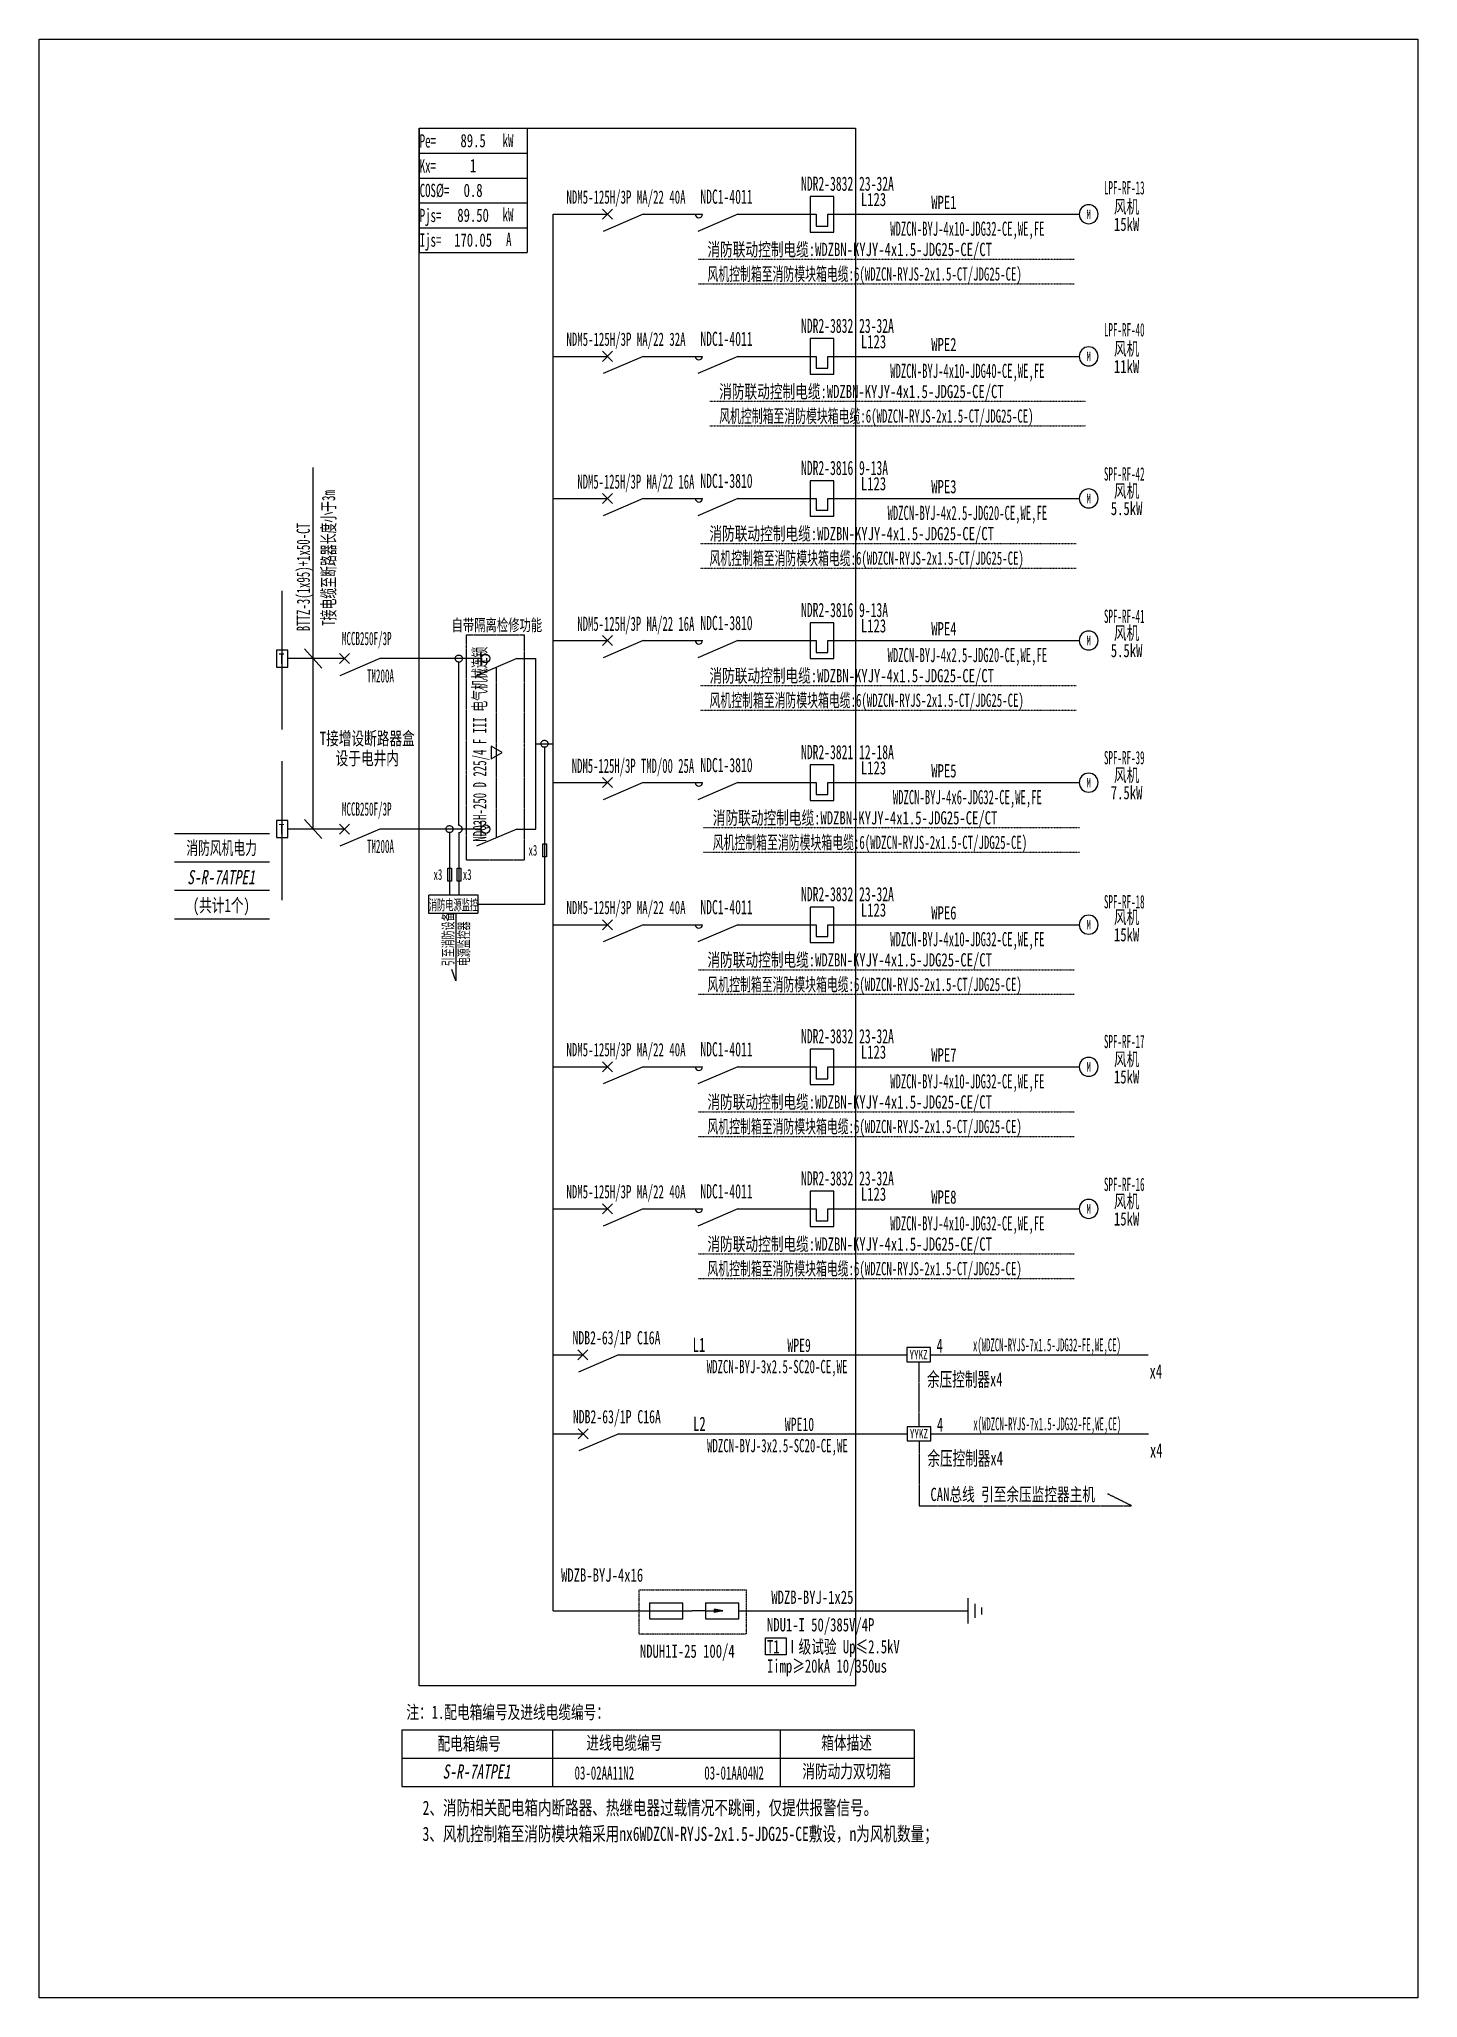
# Model space of a CAD drawing. Extents: x 329050 to 330890, y 303130 to 305746.
import ezdxf
from ezdxf.enums import TextEntityAlignment as Align

# ---------------------------------------------------------------- set-up
doc = ezdxf.new("R2010")
doc.units = 0
doc.header["$MEASUREMENT"] = 0
for name, pattern in [('_点划线L', [1.9, 1.5, -0.17, 0.06, -0.17]), ('DASH', [0.35, 0.25, -0.1]), ('DASHDOT', [1, 0.5, -0.25, 0, -0.25]), ('DASHED', [0.75, 0.5, -0.25]), ('DASHED2', [0.375, 0.25, -0.125])]:
    doc.linetypes.add(name, pattern=pattern)
for name, color, linetype in [('D_E_Eqpm(强电设备)', 100, 'Continuous'), ('D_E_Eqpm（强电设备）', 100, 'Continuous'), ('D_E_Text(强电文字)', 51, 'Continuous'), ('D_E_Text（强电文字）', 51, 'Continuous'), ('D_E_Wire(强电线缆)', 10, 'Continuous'), ('D_E_WireEm（强电应急照明线缆）', 10, 'DASHED'), ('D_E_Wire（强电线缆）', 10, 'Continuous'), ('D_Em_Eqpm（消防设备）', 100, 'Continuous'), ('D_T_TableDim（表格尺寸）', 255, 'Continuous'), ('DQ_Eqpm', 100, 'Continuous'), ('E_E_Text（强电文字）', 51, 'Continuous'), ('系统图', 220, 'Continuous')]:
    doc.layers.add(name, color=color, linetype=linetype)
doc.styles.add('$1$电气', font='', dxfattribs={"width": 0.7})
doc.styles.add('$1$电气箱', font='simhei.ttf', dxfattribs={"width": 0.8, "oblique": 10})
doc.styles.add('电气', font='', dxfattribs={"width": 0.7})
doc.styles.add('电气箱', font='simhei.ttf', dxfattribs={"width": 0.8, "oblique": 10})
doc.styles.get('$1$电气').set_extended_font_data('SimSun')
doc.styles.get('电气').set_extended_font_data('SimSun')

# ---------------------------------------------------------------- blocks, each defined once
blk = doc.blocks.new('A$C670F4C17')
at = {"layer": 'D_E_Wire（强电线缆）', "linetype": 'DASHDOT', "ltscale": 0.5}
blk.add_line((0, 0), (7936, 0), dxfattribs=at)
at = {"layer": 'D_E_Text（强电文字）', "style": '电气', "width": 0.7}
blk.add_text('消防联动控制电缆:WDZBN-KYJY-4x1.5-JDG25-CE/CT', height=280, dxfattribs=at).set_placement((198, 68))
blk = doc.blocks.new('A$C70CE04DF')
at = {"layer": 'D_E_Wire（强电线缆）', "linetype": 'DASHDOT', "ltscale": 0.5}
blk.add_line((0, 0), (7936, 0), dxfattribs=at)
at = {"layer": 'D_E_Text（强电文字）', "style": '电气', "width": 0.6}
blk.add_text('风机控制箱至消防模块箱电缆:6(WDZCN-RYJS-2x1.5-CT/JDG25-CE)', height=280, dxfattribs=at).set_placement((198, 68))
blk = doc.blocks.new('1')
at = {"layer": 'D_E_Eqpm(强电设备)'}
for p, q in [((-314387, 61832), (-314387, 61082)), ((-313887, 61832), (-314387, 61832)), ((-313887, 61082), (-313887, 61832)), ((-314262, 61457), (-314262, 61207)), ((-314262, 61207), (-314012, 61207)), ((-314012, 61207), (-314012, 61457)), ((-314387, 61082), (-313887, 61082))]:
    blk.add_line(p, q, dxfattribs=at)
blk = doc.blocks.new('电机')
at = {"layer": 'D_E_Eqpm（强电设备）'}
for start, end in [(90, 180), (180, 270), (0, 90), (270, 0)]:
    blk.add_arc((0, 0), 200, start, end, dxfattribs=at)
at = {"layer": 'D_E_Eqpm（强电设备）', "color": 51, "style": '电气', "width": 0.7}
blk.add_text('M', height=200, dxfattribs=at).set_placement((0, 0), align=Align.MIDDLE)
blk = doc.blocks.new('T接箱')
at = {"layer": 'DQ_Eqpm'}
blk.add_lwpolyline([(313, 172), (73, 172), (73, -188), (313, -188)], close=True, dxfattribs=at)
at = {"layer": 'DQ_Eqpm', "color": 51, "style": '电气', "width": 0.8}
blk.add_text('T', height=220, dxfattribs=at).set_placement((120, -121))

msp = doc.modelspace()

# ---------------------------------------------------------------- linework, layer by layer
at = {"linetype": 'DASHED'}
for p, q in [((329557.4, 303546.5, 0), (329557.4, 305626.5, 0)), ((329557.4, 305626.5, 0), (330139.8, 305626.5, 0)), ((330139.8, 305626.5, 0), (330139.8, 303546.5, 0)), ((330139.8, 303546.5, 0), (329557.4, 303546.5, 0))]:
    msp.add_line(p, q, dxfattribs=at)
at = {"linetype": 'DASHED2', "elevation": 0}
msp.add_lwpolyline([(329851, 303674.6), (329993.9, 303674.6), (329993.9, 303615.7), (329851, 303615.7)], close=True, dxfattribs=at)
at = {"layer": 'D_E_Eqpm(强电设备)', "color": 100}
for p, q in [((329802.2, 305505, 0), (329815.6, 305518.4, 0)), ((329815.6, 305505, 0), (329802.2, 305518.4, 0)), ((329815.6, 305518.4, 0), (329802.2, 305505, 0)), ((329802.2, 305518.4, 0), (329815.6, 305505, 0)), ((329856.4, 305511.7, 0), (329802.8, 305488.7, 0)), ((329982.9, 305511.7, 0), (329929.3, 305488.7, 0)), ((329802.2, 305315.2, 0), (329815.6, 305328.7, 0)), ((329815.6, 305315.2, 0), (329802.2, 305328.7, 0)), ((329815.6, 305328.7, 0), (329802.2, 305315.2, 0)), ((329802.2, 305328.7, 0), (329815.6, 305315.2, 0)), ((329856.4, 305321.9, 0), (329802.8, 305299, 0)), ((329982.9, 305321.9, 0), (329929.3, 305299, 0)), ((329802.2, 305125.5, 0), (329815.6, 305138.9, 0)), ((329815.6, 305125.5, 0), (329802.2, 305138.9, 0)), ((329815.6, 305138.9, 0), (329802.2, 305125.5, 0)), ((329802.2, 305138.9, 0), (329815.6, 305125.5, 0)), ((329856.4, 305132.2, 0), (329802.8, 305109.2, 0)), ((329982.9, 305132.2, 0), (329929.3, 305109.2, 0)), ((329802.2, 304935.7, 0), (329815.6, 304949.2, 0)), ((329815.6, 304935.7, 0), (329802.2, 304949.2, 0)), ((329815.6, 304949.2, 0), (329802.2, 304935.7, 0)), ((329802.2, 304949.2, 0), (329815.6, 304935.7, 0)), ((329856.4, 304942.5, 0), (329802.8, 304919.5, 0)), ((329982.9, 304942.5, 0), (329929.3, 304919.5, 0)), ((329802.2, 304746, 0), (329815.6, 304759.4, 0)), ((329815.6, 304746, 0), (329802.2, 304759.4, 0)), ((329815.6, 304759.4, 0), (329802.2, 304746, 0)), ((329802.2, 304759.4, 0), (329815.6, 304746, 0)), ((329856.4, 304752.7, 0), (329802.8, 304729.8, 0)), ((329982.9, 304752.7, 0), (329929.3, 304729.8, 0)), ((329802.2, 304556.3, 0), (329815.6, 304569.7, 0)), ((329815.6, 304556.3, 0), (329802.2, 304569.7, 0)), ((329815.6, 304569.7, 0), (329802.2, 304556.3, 0)), ((329802.2, 304569.7, 0), (329815.6, 304556.3, 0)), ((329856.4, 304563, 0), (329802.8, 304540, 0)), ((329982.9, 304563, 0), (329929.3, 304540, 0)), ((329802.2, 304366.5, 0), (329815.6, 304379.9, 0)), ((329815.6, 304366.5, 0), (329802.2, 304379.9, 0)), ((329815.6, 304379.9, 0), (329802.2, 304366.5, 0)), ((329802.2, 304379.9, 0), (329815.6, 304366.5, 0)), ((329856.4, 304373.2, 0), (329802.8, 304350.3, 0)), ((329982.9, 304373.2, 0), (329929.3, 304350.3, 0)), ((329802.2, 304176.8, 0), (329815.6, 304190.2, 0)), ((329815.6, 304176.8, 0), (329802.2, 304190.2, 0)), ((329815.6, 304190.2, 0), (329802.2, 304176.8, 0)), ((329802.2, 304190.2, 0), (329815.6, 304176.8, 0)), ((329856.4, 304183.5, 0), (329802.8, 304160.5, 0)), ((329982.9, 304183.5, 0), (329929.3, 304160.5, 0))]:
    msp.add_line(p, q, dxfattribs=at)
at = {"layer": 'D_E_Eqpm(强电设备)'}
for p, q in [((329864.9, 303657.4, 0), (329909.4, 303657.4, 0)), ((329864.9, 303657.4, 0), (329864.9, 303635.9, 0)), ((329864.9, 303635.9, 0), (329909.3, 303635.9, 0)), ((329909.3, 303635.9, 0), (329909.3, 303657.4, 0)), ((329939.6, 303646.7, 0), (329921.7, 303646.7, 0)), ((329939.6, 303657.4, 0), (329984.1, 303657.4, 0)), ((329939.6, 303657.4, 0), (329939.6, 303635.9, 0)), ((329939.6, 303646.7, 0), (329962.7, 303646.7, 0)), ((329939.6, 303635.9, 0), (329984, 303635.9, 0)), ((329962.7, 303646.7, 0), (329951.5, 303649, 0)), ((329951.5, 303644.4, 0), (329951.5, 303649, 0)), ((329962.7, 303646.7, 0), (329951.5, 303644.4, 0)), ((329984, 303635.9, 0), (329984, 303657.4, 0))]:
    msp.add_line(p, q, dxfattribs=at)
at = {"layer": 'D_E_Eqpm(强电设备)', "color": 100}
for centre in [(329930.7, 305511.7, 0), (329930.7, 305321.9, 0), (329930.7, 305132.2, 0), (329930.7, 304942.5, 0), (329930.7, 304752.7, 0), (329930.7, 304563, 0), (329930.7, 304373.2, 0), (329930.7, 304183.5, 0)]:
    msp.add_arc(centre, 4.74, 180, 0, dxfattribs=at)
at = {"layer": 'D_E_Eqpm(强电设备)'}
msp.add_solid([(329951.5, 303644.4, 0), (329962.7, 303646.7, 0), (329951.5, 303649, 0)], dxfattribs=at)
at = {"layer": 'D_E_Eqpm（强电设备）'}
for p, q in [((329464.2, 304911.7, 0), (329450.8, 304925.1, 0)), ((329450.8, 304911.7, 0), (329464.2, 304925.1, 0)), ((329504.9, 304918.4, 0), (329451.4, 304895.5, 0)), ((329687.5, 304918.4, 0), (329634, 304895.5, 0)), ((329640.1, 304908.9, 0), (329640.1, 304927.9, 0)), ((329464.2, 304684, 0), (329450.8, 304697.4, 0)), ((329450.8, 304684, 0), (329464.2, 304697.4, 0)), ((329504.9, 304690.7, 0), (329451.4, 304667.8, 0)), ((329687.5, 304690.7, 0), (329634, 304667.8, 0)), ((329640.1, 304681.2, 0), (329640.1, 304700.2, 0)), ((329769.2, 303982, 0), (329782.6, 303995.4, 0)), ((329782.6, 303982, 0), (329769.2, 303995.4, 0)), ((329769.2, 303982, 0), (329782.6, 303995.4, 0)), ((329782.6, 303982, 0), (329769.2, 303995.4, 0)), ((329823.3, 303988.7, 0), (329769.8, 303965.7, 0)), ((329823.3, 303988.7, 0), (329769.8, 303965.7, 0)), ((329769.7, 303876.5, 0), (329783.1, 303889.9, 0)), ((329783.1, 303876.5, 0), (329769.7, 303889.9, 0)), ((329769.7, 303876.5, 0), (329783.1, 303889.9, 0)), ((329783.1, 303876.5, 0), (329769.7, 303889.9, 0)), ((329823.8, 303883.2, 0), (329770.3, 303860.3, 0)), ((329823.8, 303883.2, 0), (329770.3, 303860.3, 0))]:
    msp.add_line(p, q, dxfattribs=at)
at = {"layer": 'D_E_Eqpm（强电设备）', "linetype": 'DASH'}
msp.add_line((329660.7, 304679.2, 0), (329660.7, 304906.9, 0), dxfattribs=at)
at = {"layer": 'D_E_Eqpm（强电设备）', "elevation": 0}
msp.add_lwpolyline([(329668.1, 304793.1), (329653.4, 304801.5), (329653.4, 304784.6)], close=True, dxfattribs=at)
at = {"layer": 'D_E_Eqpm（强电设备）'}
for centre in [(329645.9, 304918.4, 0), (329645.9, 304690.7, 0)]:
    msp.add_circle(centre, 5.77, dxfattribs=at)
at = {"layer": 'D_E_Text（强电文字）'}
for p, q in [((329557.4, 305626.5, 0), (329701.3, 305626.5, 0)), ((329557.4, 305626.5, 0), (329557.4, 305460.5, 0)), ((329701.3, 305626.5, 0), (329701.3, 305460.5, 0)), ((329557.4, 305593.3, 0), (329701.3, 305593.3, 0)), ((329557.4, 305560.1, 0), (329701.3, 305560.1, 0)), ((329557.4, 305526.9, 0), (329701.3, 305526.9, 0)), ((329557.4, 305493.7, 0), (329701.3, 305493.7, 0)), ((329557.4, 305460.5, 0), (329701.3, 305460.5, 0)), ((329415.7, 304690.7, 0), (329415.7, 305173.4, 0)), ((329404.1, 304931.2, 0), (329427.2, 304905.6, 0)), ((329404.1, 304703.6, 0), (329427.2, 304677.9, 0))]:
    msp.add_line(p, q, dxfattribs=at)
at = {"layer": 'D_E_Text（强电文字）', "elevation": 0}
msp.add_lwpolyline([(330019.7, 303610.7), (330047.2, 303610.7), (330047.2, 303588.1), (330019.7, 303588.1)], close=True, dxfattribs=at)
at = {"layer": 'D_E_Wire(强电线缆)', "color": 10}
for p, q in [((329736.1, 305511.7, 0), (329808.9, 305511.7, 0)), ((329856.4, 305511.7, 0), (329935.4, 305511.7, 0)), ((329982.9, 305511.7, 0), (330087.2, 305511.7, 0)), ((330103, 305511.7, 0), (330438.4, 305511.7, 0)), ((329736.1, 305321.9, 0), (329808.9, 305321.9, 0)), ((329856.4, 305321.9, 0), (329935.4, 305321.9, 0)), ((329982.9, 305321.9, 0), (330087.2, 305321.9, 0)), ((330103, 305321.9, 0), (330438.4, 305321.9, 0)), ((329736.1, 305132.2, 0), (329808.9, 305132.2, 0)), ((329856.4, 305132.2, 0), (329935.4, 305132.2, 0)), ((329982.9, 305132.2, 0), (330087.2, 305132.2, 0)), ((330103, 305132.2, 0), (330438.4, 305132.2, 0)), ((329736.1, 304942.5, 0), (329808.9, 304942.5, 0)), ((329856.4, 304942.5, 0), (329935.4, 304942.5, 0)), ((329982.9, 304942.5, 0), (330087.2, 304942.5, 0)), ((330103, 304942.5, 0), (330438.4, 304942.5, 0)), ((329736.1, 304752.7, 0), (329808.9, 304752.7, 0)), ((329856.4, 304752.7, 0), (329935.4, 304752.7, 0)), ((329982.9, 304752.7, 0), (330087.2, 304752.7, 0)), ((330103, 304752.7, 0), (330438.4, 304752.7, 0)), ((329736.1, 304563, 0), (329808.9, 304563, 0)), ((329856.4, 304563, 0), (329935.4, 304563, 0)), ((329982.9, 304563, 0), (330087.2, 304563, 0)), ((330103, 304563, 0), (330438.4, 304563, 0)), ((329736.1, 304373.2, 0), (329808.9, 304373.2, 0)), ((329856.4, 304373.2, 0), (329935.4, 304373.2, 0)), ((329982.9, 304373.2, 0), (330087.2, 304373.2, 0)), ((330103, 304373.2, 0), (330438.4, 304373.2, 0)), ((329736.1, 304183.5, 0), (329808.9, 304183.5, 0)), ((329856.4, 304183.5, 0), (329935.4, 304183.5, 0)), ((329982.9, 304183.5, 0), (330087.2, 304183.5, 0)), ((330103, 304183.5, 0), (330438.4, 304183.5, 0))]:
    msp.add_line(p, q, dxfattribs=at)
at = {"layer": 'D_E_WireEm（强电应急照明线缆）'}
for p, q in [((329374.4, 304595.8, 0), (329374.4, 304781.2, 0)), ((329457.5, 304690.7, 0), (329382, 304690.7, 0)), ((329640.1, 304690.7, 0), (329504.9, 304690.7, 0))]:
    msp.add_line(p, q, dxfattribs=at)
at = {"layer": 'D_E_Wire（强电线缆）'}
for p, q in [((329736.1, 303646.7, 0), (329736.1, 305511.7, 0)), ((329374.4, 304823.5, 0), (329374.4, 305008.9, 0)), ((329457.5, 304918.4, 0), (329382, 304918.4, 0)), ((329640.1, 304918.4, 0), (329504.9, 304918.4, 0)), ((329687.5, 304918.4, 0), (329713.1, 304918.4, 0)), ((329713.1, 304690.7, 0), (329713.1, 304918.4, 0)), ((329610.2, 304695.5, 0), (329610.2, 304913.7, 0)), ((329713.1, 304804.6, 0), (329736.1, 304804.6, 0)), ((329724.6, 304799.8, 0), (329724.6, 304590, 0)), ((329597.8, 304686, 0), (329597.8, 304603.1, 0)), ((329610.2, 304686, 0), (329610.2, 304603.1, 0)), ((329687.5, 304690.7, 0), (329713.1, 304690.7, 0)), ((329606.3, 304577.8, 0), (329606.3, 304488.1, 0)), ((329606.3, 304488.1, 0), (329600.7, 304503.2, 0)), ((329736.1, 303988.7, 0), (329775.9, 303988.7, 0)), ((329823.3, 303988.7, 0), (330208.2, 303988.7, 0)), ((330239.8, 303988.7, 0), (330530.4, 303988.7, 0)), ((329736.6, 303883.2, 0), (329776.4, 303883.2, 0)), ((329823.8, 303883.2, 0), (330208.7, 303883.2, 0)), ((330240.3, 303883.2, 0), (330530.9, 303883.2, 0)), ((330290.2, 303629.8, 0), (330290.2, 303663.6, 0)), ((329736.1, 303646.7, 0), (329921.7, 303646.7, 0)), ((329984, 303646.7, 0), (330290.2, 303646.7, 0)), ((330299.4, 303637.5, 0), (330299.4, 303655.9, 0)), ((330308.6, 303642, 0), (330308.6, 303651.3, 0))]:
    msp.add_line(p, q, dxfattribs=at)
at = {"layer": 'D_E_Wire（强电线缆）', "linetype": '_点划线L'}
msp.add_line((329724.6, 304590, 0), (329635.6, 304590, 0), dxfattribs=at)
at = {"layer": 'D_E_Wire（强电线缆）', "linetype": 'DASH'}
for p, q in [((330224.5, 303979.2, 0), (330224.5, 303892.7, 0)), ((330224.9, 303873.7, 0), (330224.9, 303787.2, 0)), ((330508.1, 303787.2, 0), (330476.3, 303802.9, 0)), ((330224.9, 303787.2, 0), (330508.1, 303787.2, 0))]:
    msp.add_line(p, q, dxfattribs=at)
at = {"layer": 'D_E_Wire（强电线缆）', "linetype": 'DASH', "elevation": 0}
msp.add_lwpolyline([(329620.5, 304950), (329697.6, 304950), (329697.6, 304649), (329620.5, 304649)], close=True, dxfattribs=at)
at = {"layer": 'D_E_Wire（强电线缆）', "elevation": 0}
for points in [[(329722.3, 304671), (329727.3, 304671), (329727.3, 304653.5), (329722.3, 304653.5)], [(329595.5, 304638.6), (329600.5, 304638.6), (329600.5, 304621.1), (329595.5, 304621.1)], [(329607.8, 304638.6), (329612.8, 304638.6), (329612.8, 304621.1), (329607.8, 304621.1)]]:
    msp.add_lwpolyline(points, close=True, dxfattribs=at)
at = {"layer": 'D_E_Wire（强电线缆）', "linetype": '_点划线L', "elevation": 0}
msp.add_lwpolyline([(329570.1, 304603.1), (329635.6, 304603.1), (329635.6, 304577.8), (329570.1, 304577.8)], close=True, dxfattribs=at)
at = {"layer": 'D_E_Wire（强电线缆）', "linetype": '_点划线L'}
for centre in [(329610.2, 304918.4, 0), (329724.6, 304804.6, 0), (329597.8, 304690.7, 0)]:
    msp.add_circle(centre, 4.74, dxfattribs=at)
at = {"layer": 'D_E_Wire（强电线缆）'}
msp.add_arc((329610.2, 304690.7, 0), 4.74, 269.5766, 90, dxfattribs=at)
at = {"layer": 'D_Em_Eqpm（消防设备）', "elevation": 0}
for points in [[(330208.2, 303979.2), (330239.8, 303979.2), (330239.8, 303998.2), (330208.2, 303998.2)], [(330208.7, 303873.7), (330240.3, 303873.7), (330240.3, 303892.7), (330208.7, 303892.7)]]:
    msp.add_lwpolyline(points, close=True, dxfattribs=at)
at = {"layer": 'D_T_TableDim（表格尺寸）', "color": 255}
for p, q in [((329230.8, 304684.8, 0), (329357.3, 304684.8, 0)), ((329230.8, 304646.8, 0), (329357.3, 304646.8, 0)), ((329230.8, 304608.9, 0), (329357.3, 304608.9, 0)), ((329230.8, 304570.9, 0), (329357.3, 304570.9, 0))]:
    msp.add_line(p, q, dxfattribs=at)
at = {"layer": 'D_T_TableDim（表格尺寸）', "ltscale": 3.5}
for p, q in [((329534.3, 303488, 0), (330218.2, 303488, 0)), ((329534.3, 303488, 0), (329534.3, 303412.1, 0)), ((329735.3, 303488, 0), (329735.3, 303412.1, 0)), ((330039.3, 303488, 0), (330039.3, 303412.1, 0)), ((330218.2, 303488, 0), (330218.2, 303412.1, 0)), ((329534.3, 303450.1, 0), (330218.2, 303450.1, 0)), ((329534.3, 303450.1, 0), (330218.2, 303450.1, 0)), ((329735.3, 303450.1, 0), (329735.3, 303412.1, 0)), ((330039.3, 303450.1, 0), (330039.3, 303412.1, 0)), ((329534.3, 303412.1, 0), (330218.2, 303412.1, 0))]:
    msp.add_line(p, q, dxfattribs=at)
at = {"layer": '系统图', "ltscale": 9973.992009}
msp.add_lwpolyline([(329050, 305745.5), (330890.5, 305745.5), (330890.5, 303130), (329050, 303130)], close=True, dxfattribs=at)

# ---------------------------------------------------------------- block references
at = {"layer": 'D_E_Eqpm(强电设备)', "color": 100, "xscale": 0.06324742882329605, "yscale": 0.06324742882329605, "zscale": 0.06324742882329605}
for p in [(349963.5, 301624.7, 0), (349963.5, 301434.9, 0), (349963.5, 301245.2, 0), (349963.5, 301055.4, 0), (349963.5, 300865.7, 0), (349963.5, 300675.9, 0), (349963.5, 300486.2, 0), (349963.5, 300296.5, 0)]:
    msp.add_blockref('1', p, dxfattribs=at)
at = {"layer": 'D_E_Eqpm（强电设备）', "xscale": 0.06324742882329605, "yscale": 0.06324742882329605, "zscale": 0.06324742882329605}
for name, p in [('电机', (330451.1, 305511.7, 0)), ('电机', (330451.1, 305321.9, 0)), ('电机', (330451.1, 305132.2, 0)), ('电机', (330451.1, 304942.5, 0)), ('T接箱', (329362.2, 304918.9, 0)), ('电机', (330451.1, 304752.7, 0)), ('T接箱', (329362.2, 304691.2, 0)), ('电机', (330451.1, 304563, 0)), ('电机', (330451.1, 304373.2, 0)), ('电机', (330451.1, 304183.5, 0))]:
    msp.add_blockref(name, p, dxfattribs=at)
at = {"layer": 'D_E_Wire（强电线缆）', "xscale": 0.06324742882329605, "yscale": 0.06324742882329605, "zscale": 0.06324742882329605}
for name, p in [('A$C670F4C17', (329929.6, 305451.6, 0)), ('A$C70CE04DF', (329929.6, 305418.8, 0)), ('A$C670F4C17', (329945.3, 305261.9, 0)), ('A$C70CE04DF', (329945.3, 305229.1, 0)), ('A$C670F4C17', (329932.3, 305072.1, 0)), ('A$C70CE04DF', (329932.3, 305039.3, 0)), ('A$C670F4C17', (329932.3, 304882.4, 0)), ('A$C70CE04DF', (329932.3, 304849.6, 0)), ('A$C670F4C17', (329936.8, 304692.6, 0)), ('A$C70CE04DF', (329936.8, 304659.8, 0)), ('A$C670F4C17', (329929.6, 304502.9, 0)), ('A$C70CE04DF', (329929.6, 304470.1, 0)), ('A$C670F4C17', (329929.6, 304313.1, 0)), ('A$C70CE04DF', (329929.6, 304280.4, 0)), ('A$C670F4C17', (329929.6, 304123.4, 0)), ('A$C70CE04DF', (329929.6, 304090.6, 0))]:
    msp.add_blockref(name, p, dxfattribs=at)

# ---------------------------------------------------------------- texts
at = {"layer": 'D_E_Text(强电文字)', "color": 51, "style": '电气'}
for s, height, width, p in [('NDC1-4011', 18.97, 0.6, (329932.7, 305525.7, 0)), ('NDR2-3832 23-32A', 18.974, 0.6, (330067.1, 305543, 0)), ('NDR2-3832 23-32A', 18.974, 0.6, (330067.1, 305353.3, 0)), ('NDC1-4011', 18.97, 0.6, (329932.7, 305335.9, 0)), ('NDR2-3816 9-13A', 18.974, 0.6, (330067.1, 305163.5, 0)), ('NDM5-125H/3P MA/22 16A', 18.974, 0.55, (329768.5, 305145.2, 0)), ('NDC1-3810', 18.97, 0.6, (329932.7, 305146.2, 0)), ('NDM5-125H/3P MA/22 16A', 18.974, 0.55, (329768.5, 304955.4, 0)), ('NDC1-3810', 18.97, 0.6, (329932.7, 304956.4, 0)), ('NDR2-3816 9-13A', 18.974, 0.6, (330067.1, 304973.8, 0)), ('NDM5-125H/3P TMD/00 25A', 18.974, 0.55, (329761.1, 304765.7, 0)), ('NDC1-3810', 18.97, 0.6, (329932.7, 304766.7, 0)), ('NDR2-3821 12-18A', 18.974, 0.6, (330067.1, 304784, 0)), ('NDR2-3832 23-32A', 18.974, 0.6, (330067.1, 304594.3, 0)), ('NDC1-4011', 18.97, 0.6, (329932.7, 304577, 0)), ('NDR2-3832 23-32A', 18.974, 0.6, (330067.1, 304404.6, 0)), ('NDC1-4011', 18.97, 0.6, (329932.7, 304387.2, 0)), ('NDC1-4011', 18.97, 0.6, (329932.7, 304197.5, 0)), ('NDR2-3832 23-32A', 18.974, 0.6, (330067.1, 304214.8, 0))]:
    msp.add_text(s, height=height, dxfattribs=dict(at, width=width)).set_placement(p)
at = {"layer": 'D_E_Text(强电文字)', "color": 51, "style": '电气', "width": 0.55}
for s, p in [('WDZCN-BYJ-4x10-JDG32-CE,WE,FE', (330289.1, 305490.1, 0)), ('WDZCN-BYJ-4x10-JDG40-CE,WE,FE', (330289.1, 305300.3, 0)), ('WDZCN-BYJ-4x2.5-JDG20-CE,WE,FE', (330289.1, 305110.6, 0)), ('WDZCN-BYJ-4x2.5-JDG20-CE,WE,FE', (330289.1, 304920.8, 0)), ('WDZCN-BYJ-4x6-JDG32-CE,WE,FE', (330289.1, 304731.1, 0)), ('WDZCN-BYJ-4x10-JDG32-CE,WE,FE', (330289.1, 304541.4, 0)), ('WDZCN-BYJ-4x10-JDG32-CE,WE,FE', (330289.1, 304351.6, 0)), ('WDZCN-BYJ-4x10-JDG32-CE,WE,FE', (330289.1, 304161.9, 0))]:
    msp.add_text(s, height=18.974, dxfattribs=at).set_placement(p, align=Align.MIDDLE)
at = {"layer": 'D_E_Text(强电文字)', "style": '电气', "width": 0.7}
for s, p in [('WDZB-BYJ-4x16', (329746.7, 303685.7, 0)), ('WDZB-BYJ-1x25', (330027.4, 303656.1, 0)), ('T1 Ⅰ级试验 Up≤2.5kV ', (330021.6, 303590, 0)), ('Iimp≥20kA 10/350us', (330021.6, 303564.2, 0))]:
    msp.add_text(s, height=17.709, dxfattribs=at).set_placement(p)
at = {"layer": 'D_E_Text(强电文字)', "color": 51, "true_color": 0xffff7f, "style": '电气', "width": 0.7}
msp.add_text('NDU1-I 50/385V/4P', height=17.709, dxfattribs=at).set_placement((330021.6, 303619.3, 0))
at = {"layer": 'D_E_Text（强电文字）', "linetype": 'Continuous', "style": '电气', "width": 0.6}
for s, height, p in [('Pe=', 17.71, (329558, 305600.7, 0)), ('kW', 17.71, (329668.7, 305601.3, 0)), ('Kx=', 17.71, (329558, 305567.4, 0)), ('COS%%C=', 17.71, (329558, 305534.7, 0)), ('Pjs=', 17.71, (329558, 305501.3, 0)), ('kW', 17.71, (329668.7, 305502.4, 0)), ('Ijs=', 17.71, (329558, 305468.4, 0)), ('A', 17.7, (329673.3, 305469.2, 0))]:
    msp.add_text(s, height=height, dxfattribs=at).set_placement(p)
at = {"layer": 'D_E_Text（强电文字）'}
for s, height, style, width, p in [('NDM5-125H/3P MA/22 40A', 17.709, '电气', 0.6, (329833.4, 305533.2, 0)), ('风机', 17.71, '电气', 0.7, (330501.7, 305522.1, 0)), ('15kW', 17.71, '电气', 0.7, (330501.7, 305498.6, 0)), ('NDM5-125H/3P MA/22 32A', 17.709, '电气', 0.6, (329833.4, 305343.4, 0)), ('风机', 17.71, '电气', 0.7, (330501.7, 305332.4, 0)), ('11kW', 17.71, '电气', 0.7, (330501.7, 305308.8, 0)), ('风机', 17.71, '电气', 0.7, (330501.7, 305142.6, 0)), ('5.5kW', 17.71, '电气', 0.7, (330501.7, 305119.1, 0)), ('MCCB250F/3P', 17.709, '$1$电气', 0.5, (329487.3, 304943.7, 0)), ('风机', 17.71, '电气', 0.7, (330501.7, 304952.9, 0)), ('5.5kW', 17.71, '电气', 0.7, (330501.7, 304929.4, 0)), ('TM200A', 17.71, '$1$电气', 0.5, (329505.6, 304895.2, 0)), ('T接增设断路器盒', 17.71, '电气', 0.7, (329488, 304812.1, 0)), ('设于电井内', 17.71, '电气', 0.7, (329488, 304785.4, 0)), ('风机', 17.71, '电气', 0.7, (330501.7, 304763.1, 0)), ('7.5kW', 17.71, '电气', 0.7, (330501.7, 304739.6, 0)), ('MCCB250F/3P', 17.709, '$1$电气', 0.5, (329487.3, 304716, 0)), ('消防风机电力', 17.71, '$1$电气', 0.65, (329293.6, 304665.7, 0)), ('TM200A', 17.71, '$1$电气', 0.5, (329505.6, 304667.6, 0)), ('NDM5-125H/3P MA/22 40A', 17.709, '电气', 0.6, (329833.4, 304584.5, 0)), ('风机', 17.71, '电气', 0.7, (330501.7, 304573.4, 0)), ('15kW', 17.71, '电气', 0.7, (330501.7, 304549.9, 0)), ('NDM5-125H/3P MA/22 40A', 17.709, '电气', 0.6, (329833.4, 304394.7, 0)), ('风机', 17.71, '电气', 0.7, (330501.7, 304383.7, 0)), ('15kW', 17.71, '电气', 0.7, (330501.7, 304360.1, 0)), ('NDM5-125H/3P MA/22 40A', 17.709, '电气', 0.6, (329833.4, 304205, 0)), ('风机', 17.71, '电气', 0.7, (330501.7, 304193.9, 0)), ('15kW', 17.71, '电气', 0.7, (330501.7, 304170.4, 0)), ('NDB2-63/1P C16A', 17.709, '电气', 0.65, (329820.7, 304010, 0)), ('WDZCN-BYJ-3x2.5-SC20-CE,WE', 17.709, '电气', 0.6, (330035.1, 303970.8, 0)), ('NDB2-63/1P C16A', 17.709, '电气', 0.65, (329821.2, 303904.6, 0)), ('WDZCN-BYJ-3x2.5-SC20-CE,WE', 17.709, '电气', 0.6, (330035.6, 303865.3, 0)), ('CAN总线 引至余压监控器主机', 17.709, '电气', 0.7, (330349.7, 303802.7, 0)), ('配电箱编号', 17.71, '电气', 0.7, (329624, 303469.8, 0)), ('进线电缆编号', 17.71, '电气', 0.7, (329831.2, 303470.8, 0)), ('箱体描述', 17.71, '电气', 0.7, (330127.9, 303470.8, 0)), ('03-02AA11N2', 17.709, '电气', 0.6, (329804.5, 303430.2, 0)), ('03-01AA04N2', 17.709, '电气', 0.6, (329977.7, 303430.2, 0)), ('消防动力双切箱', 17.71, '电气', 0.7, (330127.9, 303432.8, 0))]:
    msp.add_text(s, height=height, dxfattribs=dict(at, style=style, width=width)).set_placement(p, align=Align.MIDDLE)
for s, style, width, p in [('LPF-RF-13', '电气', 0.5, (330498.6, 305538.2, 0)), ('LPF-RF-40', '电气', 0.5, (330498.6, 305348.6, 0)), ('(共计1个)', '$1$电气', 0.7, (329293.2, 304580, 0))]:
    msp.add_text(s, height=17.71, dxfattribs=dict(at, style=style, width=width)).set_placement(p, align=Align.CENTER)
at = {"layer": 'D_E_Text（强电文字）', "style": '电气'}
for s, height, width, p in [('L123', 17.71, 0.7, (330147, 305522.6, 0)), ('L123', 17.71, 0.7, (330147, 305332.8, 0)), ('L123', 17.71, 0.7, (330147, 305143.1, 0)), ('自带隔离检修功能', 15.81, 0.7, (329600.6, 304955.2, 0)), ('L123', 17.71, 0.7, (330147, 304953.3, 0)), ('L123', 17.71, 0.7, (330147, 304763.6, 0)), ('WPE5', 17.71, 0.7, (330240.9, 304759.7, 0)), ('x3', 14.23, 0.6, (329703.3, 304655.3, 0)), ('x3', 14.23, 0.6, (329576.5, 304622.9, 0)), ('x3', 14.23, 0.6, (329615.6, 304622.9, 0)), ('消防电源监控', 14.23, 0.55, (329570.3, 304582.4, 0)), ('L123', 17.71, 0.7, (330147, 304573.8, 0)), ('WPE6', 17.71, 0.7, (330240.9, 304570, 0)), ('L123', 17.71, 0.7, (330147, 304384.1, 0)), ('WPE7', 17.71, 0.7, (330240.9, 304380.2, 0)), ('L123', 17.71, 0.7, (330147, 304194.4, 0)), ('WPE8', 17.71, 0.7, (330240.9, 304190.5, 0)), ('注：1.配电箱编号及进线电缆编号：', 17.709, 0.7, (329540.2, 303502.6, 0)), ('2、消防相关配电箱内断路器、热继电器过载情况不跳闸，仅提供报警信号。', 18.974, 0.7, (329561.9, 303374.3, 0)), ('3、风机控制箱至消防模块箱采用nx6WDZCN-RYJS-2x1.5-JDG25-CE敷设，n为风机数量；', 18.974, 0.7, (329561.8, 303339.5, 0))]:
    msp.add_text(s, height=height, dxfattribs=dict(at, width=width)).set_placement(p)
at = {"layer": 'D_E_Text（强电文字）', "color": 51, "style": '电气', "width": 0.7}
for s, p in [('WPE1', (330240.9, 305518.7, 0)), ('WPE2', (330240.9, 305328.9, 0)), ('WPE3', (330240.9, 305139.2, 0)), ('WPE4', (330240.9, 304949.4, 0))]:
    msp.add_text(s, height=17.71, dxfattribs=at).set_placement(p)
at = {"layer": 'D_E_Text（强电文字）', "color": 51, "style": '电气', "width": 0.5}
for s, height, p in [('SPF-RF-42', 17.71, (330498.6, 305156.1, 0)), ('SPF-RF-41', 17.71, (330498.6, 304966, 0)), ('SPF-RF-39', 17.71, (330498.6, 304777.2, 0)), ('SPF-RF-18', 17.71, (330498.6, 304584.8, 0)), ('SPF-RF-17', 17.71, (330498.6, 304398.2, 0)), ('SPF-RF-16', 17.71, (330498.6, 304207.4, 0)), ('x(WDZCN-RYJS-7x1.5-JDG32-FE,WE,CE)', 17.077, (330395.4, 303993.4, 0)), ('x(WDZCN-RYJS-7x1.5-JDG32-FE,WE,CE)', 17.077, (330395.9, 303887.9, 0))]:
    msp.add_text(s, height=height, dxfattribs=at).set_placement(p, align=Align.CENTER)
at = {"layer": 'D_E_Text（强电文字）', "style": '电气', "width": 0.6}
for s, height, p in [('T接电缆至断路器长度小于3m', 17.709, (329445.1, 304962.2, 0)), ('BTTZ-3(1x95)+1x50-CT', 17.709, (329411.4, 304954.8, 0)), ('引至消防设备', 14.23, (329602.9, 304507.6, 0)), ('电源监控器', 14.23, (329624, 304507.6, 0))]:
    msp.add_text(s, height=height, rotation=90, dxfattribs=at).set_placement(p)
msp.add_text('NDQ3H-250 D 225/4 F III 电气机械连锁', height=17.709, rotation=90, dxfattribs=at).set_placement((329638.9, 304804.2, 0), align=Align.MIDDLE)
at = {"layer": 'D_E_Text（强电文字）', "color": 7, "style": '$1$电气箱', "oblique": 10, "width": 0.7}
msp.add_text('S-R-7ATPE1', height=18.97, dxfattribs=at).set_placement((329292.8, 304626.5, 0), align=Align.MIDDLE)
at = {"layer": 'D_E_Text（强电文字）', "color": 51, "true_color": 0xffff7f, "style": '电气', "width": 0.7}
msp.add_text('NDUH1I-25 100/4', height=17.709, dxfattribs=at).set_placement((329852, 303584.1, 0))
at = {"layer": 'D_E_Text（强电文字）', "style": '电气箱', "oblique": 10, "width": 0.7}
msp.add_text('S-R-7ATPE1', height=18.97, dxfattribs=at).set_placement((329633.7, 303432.2, 0), align=Align.MIDDLE)
at = {"layer": 'D_E_Text（强电文字）', "width": 143.875, "attachment_point": 5, "style": '电气'}
for s, insert, char_height in [('89.5', (329629.3, 305609.9, 0), 17.71), ('1', (329629.3, 305576.7, 0), 17.7), ('0.8', (329629.3, 305543.5, 0), 17.71), ('{\\C200;89.50}', (329629.3, 305510.3, 0), 17.709), ('{\\C200;170.05}', (329629.3, 305477.1, 0), 17.709)]:
    msp.add_mtext(s, dxfattribs=dict(at, insert=insert, char_height=char_height))
at = {"layer": 'D_Em_Eqpm（消防设备）', "color": 51, "style": '电气', "width": 0.7}
for p in [(330224, 303982.5, 0), (330224.5, 303877, 0)]:
    msp.add_text('YYKZ', height=12.65, dxfattribs=at).set_placement(p, align=Align.CENTER)
at = {"layer": 'E_E_Text（强电文字）', "linetype": 'Continuous', "style": '电气', "width": 0.65}
for s, height, p in [('L1', 18.97, (329922.5, 303992.5, 0)), ('4', 19, (330248, 303991.5, 0)), ('x4', 18.97, (330532.4, 303957, 0)), ('余压控制器x4', 18.97, (330235.3, 303946.4, 0)), ('L2', 18.97, (329923, 303887, 0)), ('4', 19, (330248.5, 303886, 0)), ('x4', 18.97, (330532.9, 303851.5, 0)), ('余压控制器x4', 18.97, (330235.8, 303840.9, 0))]:
    msp.add_text(s, height=height, dxfattribs=at).set_placement(p)
for s, p in [('WPE9', (330064.5, 303992.5, 0)), ('WPE10', (330065, 303887, 0))]:
    msp.add_text(s, height=17.71, dxfattribs=at).set_placement(p, align=Align.CENTER)

doc.saveas('drawing.dxf')
